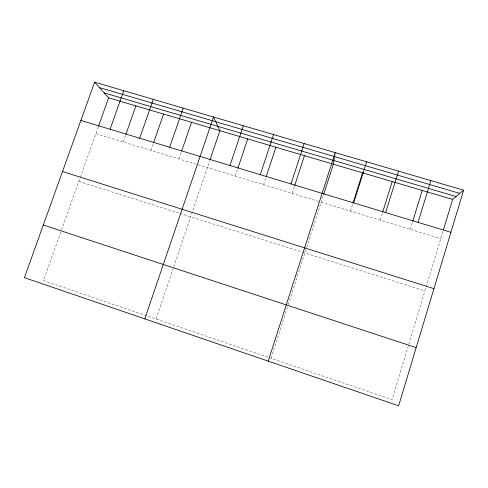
<?xml version="1.0" encoding="UTF-8"?>
<svg xmlns="http://www.w3.org/2000/svg" width="488" height="488" viewBox="0 0 488 488"><rect width="100%" height="100%" fill="white"/><g stroke="black" fill="none" stroke-linecap="round" stroke-linejoin="round"><path stroke-width="0.37" stroke-dasharray="2.44 1.83" d="M408.365 345.669L392.047 399.617L268.888 357.545M408.804 344.223L442.958 231.324M410.28 229.299L412.494 222.101M380.189 220.143L382.458 212.866M350.475 211.103L352.763 203.88M271.029 358.277L287.81 306.006M288.274 304.567L306.433 247.983M306.665 247.276L323.672 194.291M292.166 193.358L294.484 186.245M263.557 184.653L265.929 177.455M235.295 176.052L237.686 168.909M156.069 319.006L173.246 268.315M173.734 266.875L209.785 160.467M178.974 158.917L181.438 151.744M150.926 150.383L153.403 143.258M123.226 141.953L125.715 134.883M60.768 232.087L43.493 280.551L268.174 357.301M61.531 229.958L98.161 127.185M95.862 133.627L319.689 201.733M321.141 202.178L440.762 238.577M78.818 181.438L179.291 213.219M180.005 213.445L301.938 252.015M302.664 252.247L424.926 290.921"/><path stroke-width="0.73" d="M463.6 190.198L398.635 405.809L24.4 277.666L94.623 82.191L463.6 190.198L452.608 199.415L443.391 229.872M412.714 221.381L422.218 190.442M418.051 222.363L430.843 180.609M382.683 212.14L392.218 181.579M385.63 212.561L398.531 171.148M353.66 202.898L366.653 161.821M352.995 203.161L362.59 172.831M268.205 361.15L335.201 152.616L333.335 164.188L323.672 194.291M294.715 185.538L304.439 155.66M290.994 183.952L304.176 143.533M260.287 174.667L273.554 134.566M266.167 176.735L275.903 147.23M237.924 168.195L247.721 138.903M229.982 165.505L243.341 125.721M210.023 159.759L219.874 130.68L213.518 116.992L144.796 318.89M181.689 151.024L191.54 122.317M169.684 147.278L183.195 108.116M153.653 142.545L163.559 114.052M139.684 138.208L153.281 99.363M125.959 134.176L135.92 105.89M110.093 129.259L123.757 90.719M98.411 126.465L108.623 97.826L94.623 82.191M99.454 87.584L459.794 193.388M104.206 92.897L456.06 196.518M108.623 97.826L452.608 199.415M80.886 120.432L450.912 232.3M62.519 171.544L433.942 288.634M43.316 224.999L416.166 347.621"/></g></svg>
